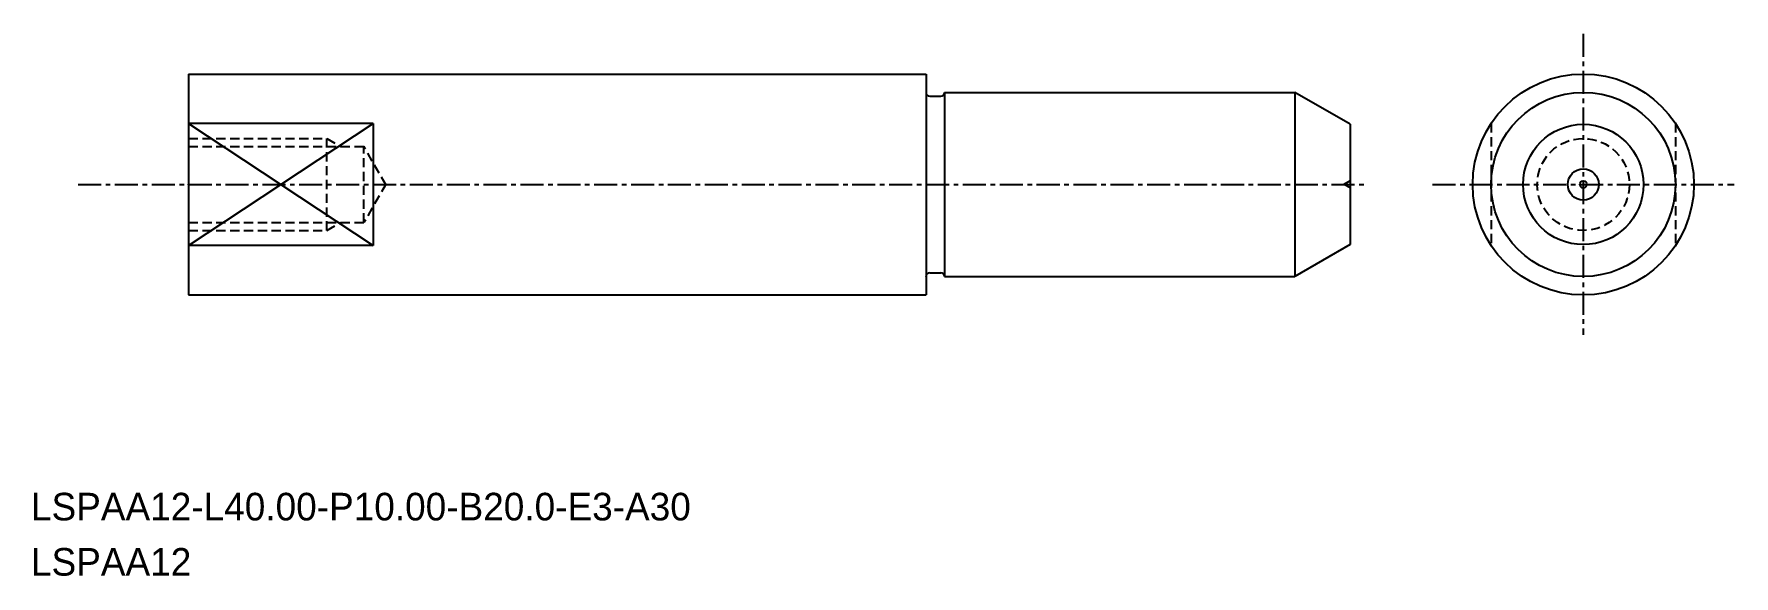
# Model space of a CAD drawing. Extents: x -1209.8 to -1117.6, y -555 to -525.5.
import ezdxf

# ---------------------------------------------------------------- set-up
doc = ezdxf.new("R2010")
doc.units = 0
doc.linetypes.add('CENTER', pattern=[2, 1.25, -0.25, 0.25, -0.25])
doc.linetypes.add('DASHED', pattern=[0.75, 0.5, -0.25])
doc.layers.get('0').update_dxf_attribs({"linetype": 'CONTINUOUS'})
doc.layers.add('CENTER', color=1, linetype='CENTER')

msp = doc.modelspace()

# ---------------------------------------------------------------- linework, layer by layer
for p, q in [((-1201.42, -527.698), (-1201.42, -539.698)), ((-1161.42, -527.698), (-1161.42, -539.698)), ((-1160.42, -528.698), (-1160.42, -538.698)), ((-1138.42, -530.43), (-1141.42, -528.698)), ((-1191.42, -530.381), (-1201.42, -530.381)), ((-1191.42, -530.381), (-1191.42, -537.014)), ((-1191.42, -537.014), (-1201.42, -537.014)), ((-1138.42, -536.965), (-1141.42, -538.698))]:
    msp.add_line(p, q)
at = {"color": 7, "linetype": 'CONTINUOUS'}
for p, q in [((-1201.42, -527.698), (-1161.42, -527.698)), ((-1161.42, -528.688), (-1161.42, -528.698)), ((-1161.22, -528.898), (-1160.62, -528.898)), ((-1160.42, -528.698), (-1160.42, -528.698)), ((-1160.42, -528.698), (-1141.42, -528.698)), ((-1161.22, -538.498), (-1160.62, -538.498)), ((-1161.42, -538.708), (-1161.42, -538.698)), ((-1160.42, -538.698), (-1141.42, -538.698)), ((-1160.42, -538.698), (-1160.42, -538.698)), ((-1201.42, -539.698), (-1161.42, -539.698))]:
    msp.add_line(p, q, dxfattribs=at)
at = {"linetype": 'CONTINUOUS'}
for p, q in [((-1141.42, -528.698), (-1141.42, -538.698)), ((-1138.42, -530.43), (-1138.42, -536.965))]:
    msp.add_line(p, q, dxfattribs=at)
at = {"color": 3}
for p, q in [((-1201.42, -530.381), (-1191.42, -537.014)), ((-1201.42, -537.014), (-1191.42, -530.381)), ((-1138.42, -533.506), (-1138.759, -533.698)), ((-1138.42, -533.89), (-1138.759, -533.698))]:
    msp.add_line(p, q, dxfattribs=at)
at = {"color": 3, "linetype": 'DASHED'}
for p, q in [((-1130.764, -530.381), (-1130.764, -537.014)), ((-1120.764, -530.381), (-1120.764, -537.014)), ((-1201.42, -531.198), (-1193.92, -531.198)), ((-1201.42, -531.631), (-1191.92, -531.631)), ((-1193.92, -536.198), (-1193.92, -531.198)), ((-1193.92, -531.198), (-1193.17, -531.631)), ((-1191.92, -535.765), (-1191.92, -531.631)), ((-1190.707, -533.731), (-1191.92, -531.631)), ((-1190.707, -533.665), (-1191.92, -535.765)), ((-1201.42, -535.765), (-1191.92, -535.765)), ((-1193.92, -536.198), (-1193.17, -535.765)), ((-1201.42, -536.198), (-1193.92, -536.198))]:
    msp.add_line(p, q, dxfattribs=at)
at = {"linetype": 'CONTINUOUS'}
msp.add_circle((-1125.764, -533.698), 6, dxfattribs=at)
for radius in [5, 3.268, 0.845, 0.192]:
    msp.add_circle((-1125.764, -533.698), radius)
at = {"color": 3, "linetype": 'DASHED'}
msp.add_circle((-1125.764, -533.698), 2.5, dxfattribs=at)
at = {"color": 7, "linetype": 'CONTINUOUS'}
for centre, start, end in [((-1161.22, -528.698), 180, 270), ((-1160.62, -528.698), 270, 0), ((-1161.22, -538.698), 90, 180), ((-1160.62, -538.698), 0, 90)]:
    msp.add_arc(centre, 0.2, start, end, dxfattribs=at)
msp.add_point((-1201.42, -533.698), dxfattribs=at)
at = {"layer": 'CENTER', "color": 1, "linetype": 'CENTER'}
for p, q in [((-1125.764, -525.523), (-1125.764, -541.873)), ((-1207.42, -533.698), (-1137.42, -533.698)), ((-1133.939, -533.698), (-1117.589, -533.698))]:
    msp.add_line(p, q, dxfattribs=at)

# ---------------------------------------------------------------- texts
for s, p in [('LSPAA12-L40.00-P10.00-B20.0-E3-A30', (-1209.974, -551.947)), ('LSPAA12', (-1209.974, -554.947))]:
    msp.add_text(s, height=1.5).set_placement(p)

doc.saveas('drawing.dxf')
